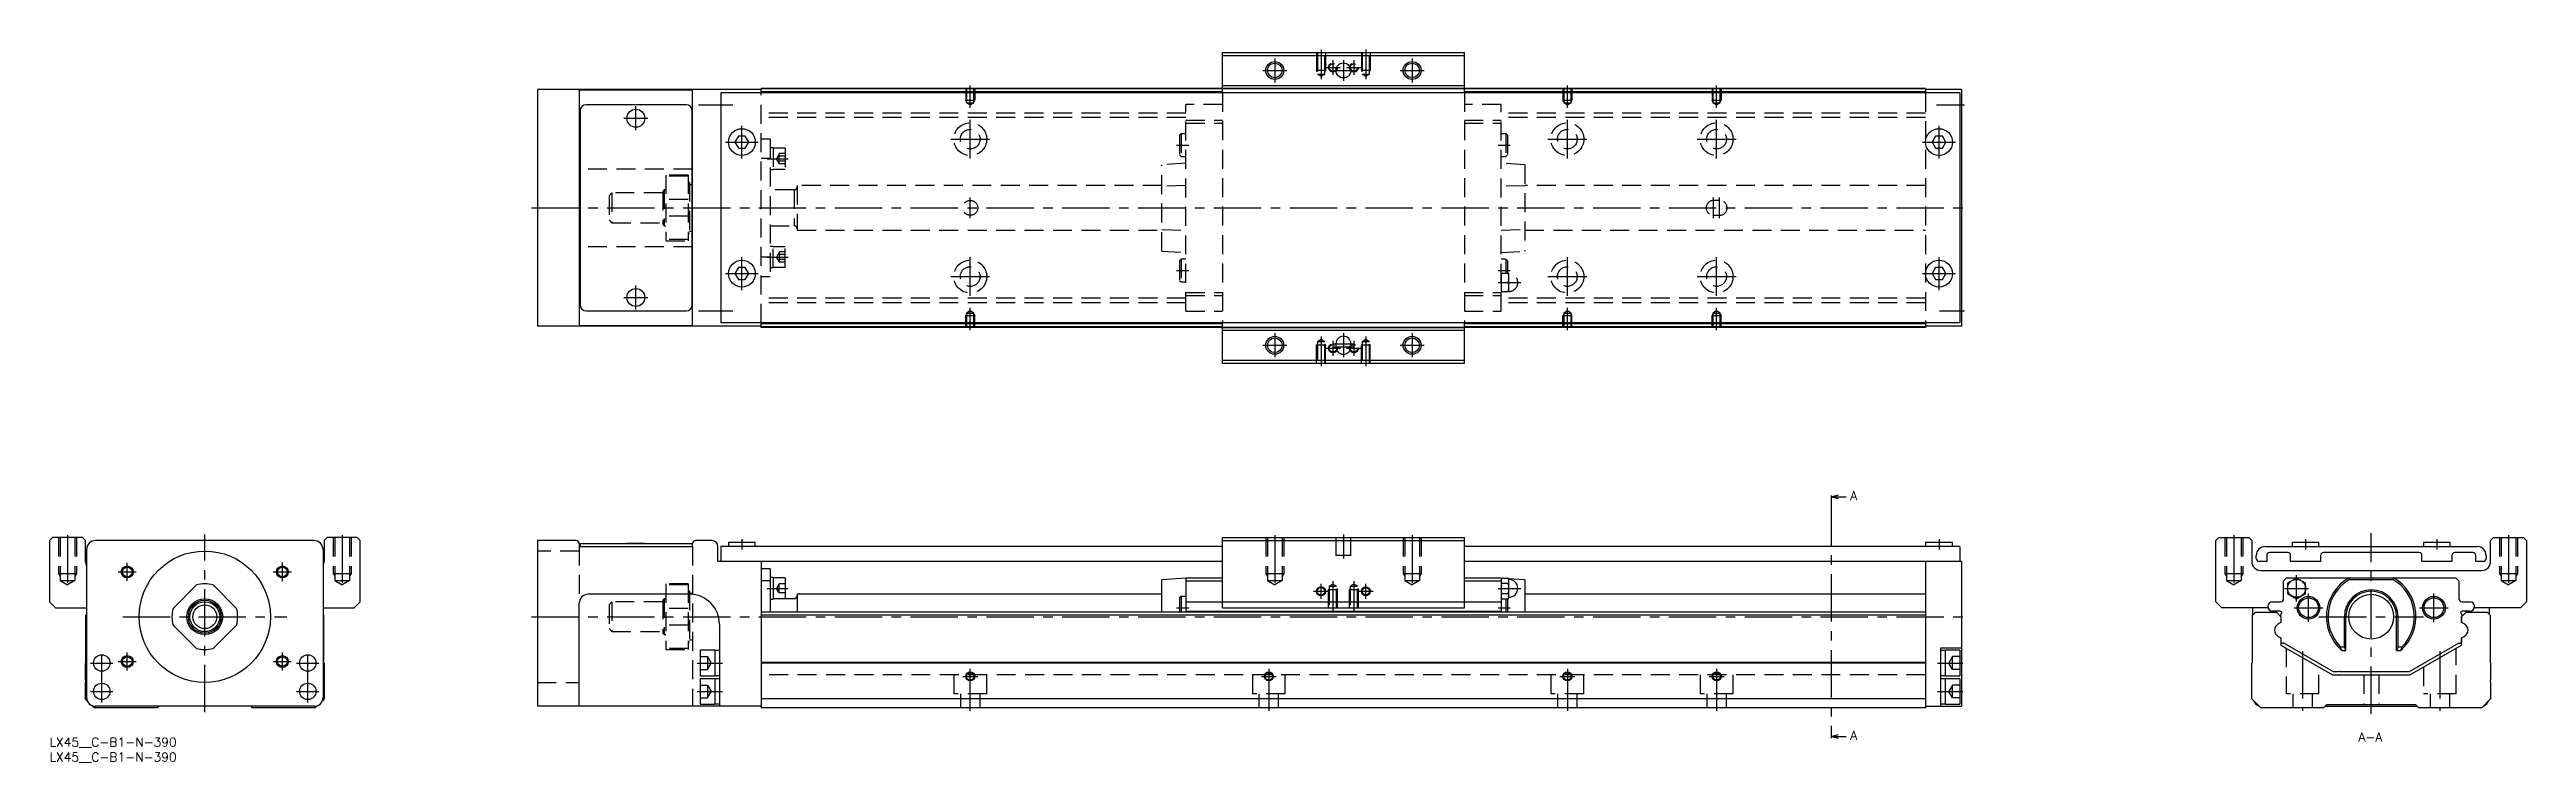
# Model space of a CAD drawing. Extents: x 0 to 830, y -8 to 230.
import ezdxf

# ---------------------------------------------------------------- set-up
doc = ezdxf.new("R2010")
doc.units = 0
doc.header["$LTSCALE"] = 0.5
doc.linetypes.add('CENTER', pattern=[50.8, 31.75, -6.35, 6.35, -6.35])
doc.linetypes.add('DASHED', pattern=[19.05, 12.7, -6.35])
for name, color, linetype in [('MSM_CENTER', 1, 'CENTER'), ('MSM_CONTINUOUS', 7, 'CONTINUOUS'), ('MSM_DASHED', 4, 'DASHED'), ('MSM_NARROW', 5, 'CONTINUOUS'), ('MSM_PART_NUMBER', 7, 'CONTINUOUS')]:
    doc.layers.add(name, color=color, linetype=linetype)
doc.styles.get("Standard").update_dxf_attribs({"font": 'txt.shx', "height": 3, "bigfont": 'bigfont.shx'})

# ---------------------------------------------------------------- blocks, each defined once
blk = doc.blocks.new('*U3')
at = {"layer": 'MSM_PART_NUMBER'}
blk.add_text('LX45__C-B1-N-390', height=3, dxfattribs=at).set_placement((0, -3))
blk = doc.blocks.new('*U4')
at = {"layer": 'MSM_PART_NUMBER'}
blk.add_text('LX45__C-B1-N-390', height=3, dxfattribs=at).set_placement((0, -8))

msp = doc.modelspace()

# ---------------------------------------------------------------- linework, layer by layer
at = {"layer": 'MSM_CENTER'}
for p, q in [((410.4, 227.38), (410.4, 219.38)), ((425.9, 230.38), (425.9, 220.47)), ((427.4, 224.38), (432.4, 224.38)), ((429.9, 226.88), (429.9, 221.88)), ((433.4, 226.88), (433.4, 219.88)), ((434.4, 224.38), (439.4, 224.38)), ((436.9, 226.88), (436.9, 221.88)), ((440.9, 230.38), (440.9, 220.47)), ((456.4, 227.38), (456.4, 219.38)), ((308.4, 210.87), (308.4, 218.38)), ((406.4, 223.38), (414.4, 223.38)), ((429.9, 223.38), (436.9, 223.38)), ((452.4, 223.38), (460.4, 223.38)), ((508.4, 210.87), (508.4, 218.38)), ((558.4, 210.87), (558.4, 218.38)), ((196.4, 203.38), (196.4, 211.38)), ((217.4, 211.88), (228.9, 211.88)), ((632.07, 211.88), (641.4, 211.88)), ((192.4, 207.38), (200.4, 207.38)), ((226.4, 199.38), (237.4, 199.38)), ((231.9, 193.88), (231.9, 204.88)), ((301.9, 200.38), (314.9, 200.38)), ((308.4, 193.88), (308.4, 206.88)), ((501.9, 200.38), (514.9, 200.38)), ((508.4, 193.88), (508.4, 206.88)), ((551.9, 200.38), (564.9, 200.38)), ((558.4, 193.88), (558.4, 206.88)), ((627.4, 199.38), (638.4, 199.38)), ((632.9, 193.88), (632.9, 204.88)), ((240.4, 193.83), (247.4, 193.83)), ((377.5, 198.38), (381.6, 198.38)), ((485.2, 198.38), (489.3, 198.38)), ((161.4, 177.38), (642.4, 177.38)), ((308.4, 173.88), (308.4, 180.88)), ((557.4, 173.88), (557.4, 180.88)), ((559.4, 173.88), (559.4, 180.88)), ((231.9, 149.88), (231.9, 160.88)), ((240.4, 160.92), (247.4, 160.92)), ((308.4, 147.88), (308.4, 160.88)), ((508.4, 147.88), (508.4, 160.88)), ((558.4, 147.88), (558.4, 160.88)), ((632.9, 149.88), (632.9, 160.88)), ((196.4, 143.38), (196.4, 151.38)), ((226.4, 155.38), (237.4, 155.38)), ((301.9, 154.38), (314.9, 154.38)), ((377.5, 156.38), (381.6, 156.38)), ((485.2, 156.38), (489.3, 156.38)), ((485.2, 152.38), (492.8, 152.38)), ((501.9, 154.38), (514.9, 154.38)), ((551.9, 154.38), (564.9, 154.38)), ((627.4, 155.38), (638.4, 155.38)), ((192.4, 147.38), (200.4, 147.38)), ((217.4, 142.88), (228.9, 142.88)), ((308.4, 136.38), (308.4, 143.89)), ((508.4, 136.38), (508.4, 143.89)), ((558.4, 136.38), (558.4, 143.89)), ((633.07, 142.88), (641.4, 142.88)), ((410.4, 135.38), (410.4, 127.38)), ((425.9, 134.29), (425.9, 124.38)), ((429.9, 132.88), (429.9, 127.88)), ((433.4, 135.38), (433.4, 127.38)), ((436.9, 132.88), (436.9, 127.88)), ((440.9, 134.29), (440.9, 124.38)), ((456.4, 135.38), (456.4, 127.38)), ((406.4, 131.38), (414.4, 131.38)), ((427.4, 130.38), (432.4, 130.38)), ((429.9, 131.88), (436.9, 131.88)), ((429.9, 130.88), (436.9, 130.88)), ((434.4, 130.38), (439.4, 130.38)), ((452.4, 131.38), (460.4, 131.38)), ((596.74, 80.12), (596.74, 0.88)), ((6, 67.76), (6, 50.18)), ((52, 8.5), (52, 68)), ((98, 67.76), (98, 50.18)), ((231.9, 66.5), (231.9, 63)), ((410.4, 67.76), (410.4, 50.18)), ((433.4, 68), (433.4, 60)), ((456.4, 67.76), (456.4, 50.18)), ((632.9, 66.5), (632.9, 63)), ((731.66, 67.76), (731.66, 50.18)), ((755.66, 66.5), (755.66, 63)), ((777.66, 8), (777.66, 68.5)), ((799.66, 66.5), (799.66, 63)), ((823.66, 67.76), (823.66, 50.18)), ((26.02, 52.5), (26.02, 58.5)), ((77.98, 52.4), (77.98, 58.6)), ((196.4, 65.11), (196.4, 65)), ((23.02, 55.5), (29.02, 55.5)), ((74.88, 55.5), (81.08, 55.5)), ((240.4, 50), (247.4, 50)), ((425.9, 46.5), (425.9, 51.5)), ((429.9, 52.41), (429.9, 42.5)), ((436.9, 52.41), (436.9, 42.5)), ((440.9, 46.5), (440.9, 51.5)), ((485.2, 50), (492.8, 50)), ((748.66, 50), (756.66, 50)), ((752.66, 45.54), (752.66, 54.46)), ((377.5, 43.5), (381.6, 43.5)), ((423.4, 49), (428.4, 49)), ((438.4, 49), (443.4, 49)), ((485.2, 43.5), (489.3, 43.5)), ((751.86, 43.5), (761.46, 43.5)), ((756.66, 38.7), (756.66, 48.3)), ((793.86, 43.5), (803.46, 43.5)), ((798.66, 38.7), (798.66, 48.3)), ((24.5, 40.5), (79.5, 40.5)), ((161.4, 40.5), (642.4, 40.5)), ((760.16, 40.5), (795.16, 40.5)), ((13.75, 25), (21.25, 25)), ((17.5, 11.75), (17.5, 28.75)), ((23.02, 25.5), (29.02, 25.5)), ((26.02, 22.5), (26.02, 28.5)), ((74.98, 25.5), (80.98, 25.5)), ((77.98, 22.5), (77.98, 28.5)), ((82.75, 25), (90.25, 25)), ((86.5, 11.75), (86.5, 28.75)), ((216.9, 25), (225.4, 25)), ((632.4, 25), (640.9, 25)), ((754.66, 28.97), (754.66, 9)), ((800.66, 28.97), (800.66, 9)), ((305.9, 20.5), (310.9, 20.5)), ((308.4, 9), (308.4, 23)), ((405.9, 20.5), (410.9, 20.5)), ((408.4, 23), (408.4, 9)), ((505.9, 20.5), (510.9, 20.5)), ((508.4, 23), (508.4, 9)), ((555.9, 20.5), (560.9, 20.5)), ((558.4, 23), (558.4, 9)), ((13.75, 15.5), (21.25, 15.5)), ((82.75, 15.5), (90.25, 15.5)), ((216.9, 15.5), (225.4, 15.5)), ((632.4, 15.5), (640.9, 15.5))]:
    msp.add_line(p, q, dxfattribs=at)
at = {"layer": 'MSM_CONTINUOUS'}
for p, q in [((392.9, 215.88), (392.9, 229.38)), ((392.9, 229.38), (473.9, 229.38)), ((392.9, 228.38), (473.9, 228.38)), ((473.9, 215.88), (473.9, 229.38)), ((163.4, 216.98), (163.4, 137.78)), ((238.4, 216.98), (163.4, 216.98)), ((177.4, 216.8), (177.4, 137.95)), ((215.4, 216.8), (177.4, 216.8)), ((215.4, 137.95), (215.4, 216.8)), ((224.9, 215.88), (224.9, 138.88)), ((639.9, 215.88), (224.9, 215.88)), ((238.4, 215.88), (238.4, 217.38)), ((628.4, 217.38), (238.4, 217.38)), ((392.9, 217.18), (238.4, 217.18)), ((392.9, 216.18), (238.4, 216.18)), ((392.9, 218.38), (473.9, 218.38)), ((392.9, 217.38), (473.9, 217.38)), ((628.4, 217.18), (473.9, 217.18)), ((628.4, 216.18), (473.9, 216.18)), ((628.4, 217.38), (628.4, 215.88)), ((640.4, 216.98), (628.4, 216.98)), ((639.9, 215.88), (639.9, 138.88)), ((640.4, 216.98), (640.4, 137.78)), ((177.7, 207.48), (177.4, 207.48)), ((177.7, 209.88), (177.7, 144.88)), ((213.3, 211.88), (179.7, 211.88)), ((215.3, 144.88), (215.3, 209.88)), ((177.7, 202.98), (177.4, 202.98)), ((230.74, 201.38), (229.59, 199.38)), ((229.59, 199.38), (230.74, 197.38)), ((233.05, 201.38), (230.74, 201.38)), ((234.2, 199.38), (233.05, 201.38)), ((233.05, 197.38), (234.2, 199.38)), ((631.74, 201.38), (630.59, 199.38)), ((630.59, 199.38), (631.74, 197.38)), ((634.05, 201.38), (631.74, 201.38)), ((635.2, 199.38), (634.05, 201.38)), ((634.05, 197.38), (635.2, 199.38)), ((230.74, 197.38), (233.05, 197.38)), ((631.74, 197.38), (634.05, 197.38)), ((177.7, 190.38), (177.4, 190.38)), ((215.4, 190.38), (215.3, 190.38)), ((215.4, 185.13), (215.3, 185.13)), ((215.3, 169.63), (215.4, 169.63)), ((177.7, 164.38), (177.4, 164.38)), ((215.4, 164.38), (215.3, 164.38)), ((177.7, 151.78), (177.4, 151.78)), ((215.4, 151.78), (215.3, 151.78)), ((230.74, 157.38), (229.59, 155.38)), ((229.59, 155.38), (230.74, 153.38)), ((233.05, 157.38), (230.74, 157.38)), ((230.74, 153.38), (233.05, 153.38)), ((234.2, 155.38), (233.05, 157.38)), ((233.05, 153.38), (234.2, 155.38)), ((631.74, 157.38), (630.59, 155.38)), ((630.59, 155.38), (631.74, 153.38)), ((634.05, 157.38), (631.74, 157.38)), ((631.74, 153.38), (634.05, 153.38)), ((635.2, 155.38), (634.05, 157.38)), ((634.05, 153.38), (635.2, 155.38)), ((177.4, 147.28), (177.7, 147.28)), ((179.7, 142.88), (213.3, 142.88)), ((238.4, 137.78), (163.4, 137.78)), ((177.4, 137.95), (215.4, 137.95)), ((639.9, 138.88), (224.9, 138.88)), ((238.4, 137.38), (238.4, 138.88)), ((392.9, 138.58), (238.4, 138.58)), ((392.9, 137.58), (238.4, 137.58)), ((628.4, 137.38), (238.4, 137.38)), ((392.9, 125.38), (392.9, 138.88)), ((392.9, 137.38), (473.9, 137.38)), ((392.9, 136.38), (473.9, 136.38)), ((473.9, 125.38), (473.9, 138.88)), ((628.4, 138.58), (473.9, 138.58)), ((628.4, 137.58), (473.9, 137.58)), ((628.4, 138.88), (628.4, 137.38)), ((640.4, 137.78), (628.4, 137.78)), ((392.9, 126.38), (473.9, 126.38)), ((392.9, 125.38), (473.9, 125.38)), ((430.9, 131.88), (430.9, 130.88)), ((435.9, 130.88), (435.9, 131.88)), ((596.74, 80.62), (599.24, 81.29)), ((596.74, 81.12), (596.74, 80.12)), ((596.74, 80.62), (601.74, 80.62)), ((599.24, 79.95), (596.74, 80.62)), ((1, 67), (0, 66)), ((11, 67), (1, 67)), ((12, 66), (11, 67)), ((93, 67), (92, 66)), ((103, 67), (93, 67)), ((104, 66), (103, 67)), ((392.9, 67), (473.9, 67)), ((392.9, 43.5), (392.9, 67)), ((473.9, 43.5), (473.9, 67)), ((725.66, 66), (726.66, 67)), ((726.66, 67), (736.66, 67)), ((736.66, 67), (737.66, 66)), ((817.66, 66), (818.66, 67)), ((818.66, 67), (828.66, 67)), ((828.66, 67), (829.66, 66)), ((0, 66), (0, 45.5)), ((12, 59), (12, 66)), ((12.4, 63), (12.4, 13.5)), ((88.6, 66), (15.4, 66)), ((91.6, 63), (91.6, 13.5)), ((92, 66), (92, 59)), ((104, 45.5), (104, 66)), ((176.4, 66), (163.4, 66)), ((163.4, 66), (163.4, 10.5)), ((177.4, 65), (177.4, 64)), ((177.4, 64), (215.4, 64)), ((177.7, 65), (215.3, 65)), ((177.7, 65), (177.7, 64)), ((193.4, 65.1), (199.4, 65.1)), ((193.4, 65.1), (193.4, 65)), ((199.4, 65), (199.4, 65.1)), ((215.3, 65), (215.3, 64)), ((215.4, 64), (215.4, 65)), ((221.9, 66), (216.4, 66)), ((223.9, 59), (223.9, 64)), ((392.9, 59), (223.9, 59)), ((224.9, 64), (224.9, 59)), ((392.9, 64), (224.9, 64)), ((227.4, 65.5), (227.4, 64)), ((227.4, 65.5), (236.4, 65.5)), ((236.4, 64), (236.4, 65.5)), ((238.4, 59), (238.4, 10)), ((392.9, 66), (473.9, 66)), ((639.9, 64), (473.9, 64)), ((640.4, 59), (473.9, 59)), ((628.4, 65.5), (628.4, 64)), ((628.4, 65.5), (637.4, 65.5)), ((628.4, 59), (628.4, 10)), ((637.4, 64), (637.4, 65.5)), ((639.9, 64), (639.9, 59)), ((640.4, 59), (640.4, 10.5)), ((725.66, 45.5), (725.66, 66)), ((737.66, 66), (737.66, 59)), ((739.16, 60), (739.16, 61)), ((742.66, 59), (740.16, 59)), ((742.16, 64), (813.16, 64)), ((742.66, 61), (742.66, 59)), ((749.66, 62), (743.66, 62)), ((750.66, 59), (750.66, 61)), ((760.66, 59), (750.66, 59)), ((751.16, 65.5), (760.16, 65.5)), ((751.16, 65.5), (751.16, 64)), ((760.16, 64), (760.16, 65.5)), ((760.66, 61), (760.66, 59)), ((793.66, 62), (761.66, 62)), ((794.66, 59), (794.66, 61)), ((804.66, 59), (794.66, 59)), ((795.16, 65.5), (804.16, 65.5)), ((795.16, 65.5), (795.16, 64)), ((804.16, 64), (804.16, 65.5)), ((804.66, 61), (804.66, 59)), ((811.66, 62), (805.66, 62)), ((812.66, 59), (812.66, 61)), ((815.16, 59), (812.66, 59)), ((816.16, 61), (816.16, 60)), ((817.66, 59), (817.66, 66)), ((829.66, 66), (829.66, 45.5)), ((41.36, 43.3), (49.2, 51.14)), ((54.8, 51.14), (62.64, 43.3)), ((241.4, 56.5), (238.4, 56.5)), ((241.4, 52.5), (238.4, 52.5)), ((241.4, 56.5), (241.4, 42)), ((242.4, 53.65), (241.4, 53.65)), ((242.4, 53.65), (242.4, 46.35)), ((246.4, 53.5), (242.4, 53.5)), ((246.4, 53.5), (246.4, 46.5)), ((372.6, 53), (380.6, 53.5)), ((372.6, 42), (372.6, 53)), ((380.6, 53.5), (392.9, 53.5)), ((380.6, 53.5), (380.6, 42)), ((380.6, 52.5), (392.9, 52.5)), ((473.9, 53.5), (486.2, 53.5)), ((473.9, 52.5), (486.2, 52.5)), ((486.2, 53.5), (486.77, 53.46)), ((486.2, 53.5), (486.2, 42)), ((486.32, 53.46), (486.2, 53)), ((486.2, 52.41), (486.2, 52.6)), ((486.32, 53.46), (488.67, 53.46)), ((486.32, 51.73), (488.67, 51.73)), ((488.8, 53), (488.67, 53.46)), ((488.7, 53.34), (494.2, 53)), ((488.8, 47), (488.8, 53)), ((494.2, 53), (494.2, 42)), ((740.66, 56), (814.66, 56)), ((748.31, 52.5), (749.31, 53.5)), ((748.31, 46.5), (748.31, 52.5)), ((749.31, 53.5), (806.01, 53.5)), ((752.66, 53.46), (749.66, 51.73)), ((749.66, 51.73), (749.66, 48.27)), ((755.66, 51.73), (752.66, 53.46)), ((755.66, 48.27), (755.66, 51.73)), ((770.18, 53.5), (770.43, 53)), ((770.43, 53), (784.89, 53)), ((784.89, 53), (785.15, 53.5)), ((806.01, 53.5), (807.01, 52.5)), ((807.01, 52.5), (807.01, 46.5)), ((0, 45.5), (2, 43.5)), ((2, 43.5), (12.4, 43.5)), ((91.6, 43.5), (102, 43.5)), ((102, 43.5), (104, 45.5)), ((177.4, 10.5), (177.4, 45)), ((214.4, 48), (180.4, 48)), ((628.4, 42), (238.4, 42)), ((241.4, 46.35), (242.4, 46.35)), ((249.4, 46.5), (242.4, 46.5)), ((250.4, 48), (250.4, 42)), ((372.6, 48), (250.4, 48)), ((379, 47.3), (378.5, 46.8)), ((378.5, 46.8), (378.5, 42)), ((380.6, 47.3), (379, 47.3)), ((379, 47.3), (379, 42)), ((380.6, 45.5), (486.2, 45.5)), ((380.6, 42.4), (486.2, 42.4)), ((392.9, 43.5), (473.9, 43.5)), ((486.2, 47), (486.32, 46.54)), ((486.32, 48.27), (488.67, 48.27)), ((486.32, 46.54), (488.67, 46.54)), ((487.8, 46.54), (487.8, 42)), ((488.3, 46.54), (488.3, 42)), ((488.67, 46.54), (488.8, 47)), ((628.4, 48), (494.2, 48)), ((727.66, 43.5), (725.66, 45.5)), ((743.13, 43.5), (727.66, 43.5)), ((737.86, 41), (738.86, 42)), ((738.06, 41.2), (738.06, 43.5)), ((738.86, 42), (745.91, 42)), ((744.61, 45.5), (747.31, 45.5)), ((746.91, 42.4), (744.61, 42.4)), ((745.91, 42), (747.41, 40.5)), ((745.91, 42), (747.41, 40.5)), ((749.66, 48.27), (752.66, 46.54)), ((752.66, 46.54), (755.66, 48.27)), ((807.91, 40.5), (809.41, 42)), ((808.01, 45.5), (810.71, 45.5)), ((810.71, 42.4), (808.41, 42.4)), ((809.41, 42), (816.46, 42)), ((827.66, 43.5), (812.2, 43.5)), ((816.46, 42), (817.46, 41)), ((817.26, 41.2), (817.26, 43.5)), ((829.66, 45.5), (827.66, 43.5)), ((12.2, 41), (12.4, 41.2)), ((12.2, 25.2), (12.2, 41)), ((49.2, 29.86), (41.36, 37.7)), ((62.64, 37.7), (54.8, 29.86)), ((91.6, 41.2), (91.8, 41)), ((91.8, 41), (91.8, 25.2)), ((224.4, 38), (224.4, 10.5)), ((628.4, 41), (238.4, 41)), ((737.86, 25.2), (737.86, 41)), ((747.41, 38.61), (746.52, 38.1)), ((746.52, 33.9), (747.41, 33.39)), ((747.36, 40.55), (747.36, 41.2)), ((747.41, 40.5), (747.41, 38.61)), ((747.41, 33.39), (747.41, 31)), ((768.66, 30.44), (768.66, 40.5)), ((769.16, 29.22), (769.16, 40.5)), ((786.16, 29.22), (786.16, 40.5)), ((786.66, 30.44), (786.66, 40.5)), ((807.96, 40.55), (807.91, 40.5)), ((807.91, 40.5), (807.91, 38.61)), ((807.91, 38.61), (807.91, 40.5)), ((808.81, 38.1), (807.91, 38.61)), ((807.91, 33.39), (808.81, 33.9)), ((807.91, 33.39), (807.91, 32.13)), ((807.91, 31), (807.91, 33.39)), ((807.96, 41.2), (807.96, 40.55)), ((817.46, 41), (817.46, 25.2)), ((12, 25), (12.2, 25.2)), ((12, 19.4), (12, 25)), ((91.8, 25.2), (92, 25)), ((92, 25), (92, 13)), ((222.9, 29.25), (217.9, 29.25)), ((217.9, 29.25), (217.9, 20.75)), ((222.9, 29.25), (222.9, 20.75)), ((224.4, 29.15), (222.9, 29.15)), ((628.4, 25.2), (238.4, 25.2)), ((628.4, 25), (238.4, 25)), ((633.4, 30), (633.4, 10.5)), ((640.4, 30), (633.4, 30)), ((634.9, 29.15), (633.4, 29.15)), ((639.9, 29.25), (634.9, 29.25)), ((634.9, 29.25), (634.9, 20.75)), ((639.9, 29.25), (639.9, 20.75)), ((737.66, 25), (737.86, 25.2)), ((737.66, 13), (737.66, 25)), ((747.41, 31), (764.73, 21)), ((748.36, 31.61), (748.16, 31.61)), ((765, 22), (748.36, 31.61)), ((767.3, 30.44), (768.66, 30.44)), ((767.77, 29.22), (769.16, 29.22)), ((769.16, 29.22), (768.66, 30.44)), ((786.66, 30.44), (786.16, 29.22)), ((786.16, 29.22), (787.55, 29.22)), ((786.66, 30.44), (788.02, 30.44)), ((806.96, 31.61), (790.32, 22)), ((790.59, 21), (807.91, 31)), ((807.16, 31.61), (806.96, 31.61)), ((817.46, 25.2), (817.66, 25)), ((817.66, 25), (817.66, 19.4)), ((12, 13), (12, 18.6)), ((217.9, 20.75), (222.9, 20.75)), ((222.9, 19.75), (217.9, 19.75)), ((217.9, 19.75), (217.9, 11.25)), ((222.9, 20.85), (224.4, 20.85)), ((222.9, 19.75), (222.9, 11.25)), ((224.4, 19.65), (222.9, 19.65)), ((633.4, 20.85), (634.9, 20.85)), ((634.9, 19.65), (633.4, 19.65)), ((634.9, 20.75), (639.9, 20.75)), ((639.9, 19.75), (634.9, 19.75)), ((634.9, 19.75), (634.9, 11.25)), ((639.9, 19.75), (639.9, 11.25)), ((764.73, 21), (790.59, 21)), ((766.51, 22), (765, 22)), ((790.32, 22), (767.31, 22)), ((817.66, 18.6), (817.66, 13)), ((12.61, 12.39), (12, 13)), ((15, 10), (14.29, 10.71)), ((36, 10), (15, 10)), ((88.6, 10.5), (15.4, 10.5)), ((36.5, 10.5), (36, 10)), ((68, 10), (67.5, 10.5)), ((89, 10), (68, 10)), ((89.71, 10.71), (89, 10)), ((92, 13), (91.39, 12.39)), ((238.4, 10.5), (163.4, 10.5)), ((217.9, 11.25), (222.9, 11.25)), ((222.9, 11.35), (224.4, 11.35)), ((628.4, 13), (238.4, 13)), ((628.4, 10), (238.4, 10)), ((628.4, 10.5), (640.4, 10.5)), ((633.4, 11.35), (634.9, 11.35)), ((634.9, 11.25), (639.9, 11.25)), ((740.66, 10), (737.66, 13)), ((761.66, 10), (740.66, 10)), ((762.66, 11), (761.66, 10)), ((762.16, 10.5), (793.16, 10.5)), ((792.66, 11), (762.66, 11)), ((793.66, 10), (792.66, 11)), ((814.66, 10), (793.66, 10)), ((817.66, 13), (814.66, 10)), ((596.74, 0.38), (599.24, 1.05)), ((596.74, 0.88), (596.74, -0.12)), ((596.74, 0.38), (601.74, 0.38)), ((599.24, -0.29), (596.74, 0.38))]:
    msp.add_line(p, q, dxfattribs=at)
for centre, radius in [((410.4, 223.38), 2.46), ((433.4, 223.38), 2.5), ((456.4, 223.38), 2.46), ((196.4, 207.38), 3), ((231.9, 199.38), 4.5), ((632.9, 199.38), 4.5), ((231.9, 155.38), 4.5), ((632.9, 155.38), 4.5), ((196.4, 147.38), 3), ((410.4, 131.38), 2.46), ((456.4, 131.38), 2.46), ((52, 40.5), 22), ((26.02, 55.5), 1.62), ((77.98, 55.5), 1.62), ((425.9, 49), 1.23), ((440.9, 49), 1.23), ((752.66, 50), 3), ((52, 40.5), 6), ((52, 40.5), 5.5), ((52, 40.5), 5), ((52, 40.5), 4), ((756.66, 43.5), 3.8), ((756.66, 43.5), 3.3), ((777.66, 40.5), 7.5), ((798.66, 43.5), 3.8), ((798.66, 43.5), 3.3), ((17.5, 25), 2.75), ((26.02, 25.5), 1.62), ((77.98, 25.5), 1.62), ((86.5, 25), 2.75), ((17.5, 15.5), 2.75), ((86.5, 15.5), 2.75), ((308.4, 20.5), 1.23), ((408.4, 20.5), 1.23), ((508.4, 20.5), 1.23), ((558.4, 20.5), 1.23)]:
    msp.add_circle(centre, radius, dxfattribs=at)
for centre, radius, start, end in [((179.7, 209.88), 2, 90, 180), ((213.3, 209.88), 2, 0, 90), ((179.7, 144.88), 2, 180, 270), ((213.3, 144.88), 2, 270, 0), ((433.4, 131.88), 2.5, 0, 180), ((433.4, 130.88), 2.5, 180, 0), ((15, 59), 3, 180, 209.92525), ((15.4, 63), 3, 90, 180), ((88.6, 63), 3, 0, 90), ((89, 59), 3, 330.07238, 0), ((176.4, 65), 1, 0, 90), ((216.4, 65), 1, 90.31382, 180), ((221.87, 63.97), 2.03, 0.84425, 89.15575), ((740.66, 59), 3, 180, 270), ((742.16, 61), 3, 90, 180), ((740.16, 60), 1, 180, 270), ((743.66, 61), 1, 90, 180), ((749.66, 61), 1, 0, 90), ((761.66, 61), 1, 90, 180), ((793.66, 61), 1, 0, 90), ((805.66, 61), 1, 90, 180), ((811.66, 61), 1, 0, 90), ((813.16, 61), 3, 0, 90), ((814.66, 59), 3, 270, 0), ((815.16, 60), 1, 270, 0), ((52, 40.5), 11, 75.27264, 104.72736), ((489.5, 52.57), 3.31, 164.22771, 179.4294), ((489.5, 52.63), 3.31, 180.57378, 195.76911), ((499.08, 49.95), 12.89, 172.03062, 179.75617), ((499.65, 50.1), 13.46, 180.40698, 187.80623), ((485.49, 52.56), 3.31, 0.57378, 15.76911), ((485.49, 52.63), 3.31, 344.22771, 359.4294), ((475.9, 49.94), 12.89, 0.24521, 7.968), ((475.34, 50.1), 13.46, 352.19377, 359.59302), ((488.8, 50), 3, 270, 90), ((777.66, 40.5), 15, 119.92643, 228.76392), ((777.66, 40.5), 14.44, 120.05097, 224.15139), ((777.66, 40.5), 14.44, 315.84861, 59.94903), ((777.66, 40.5), 15, 311.23608, 60.07357), ((52, 40.5), 11, 165.27264, 194.72736), ((52, 40.5), 11, 345.27264, 14.72736), ((180.4, 45), 3, 90, 180), ((214.4, 38), 10, 0, 90), ((249.4, 47.5), 1, 270, 0), ((489.5, 47.37), 3.31, 164.22771, 179.4294), ((489.5, 47.44), 3.31, 180.57378, 195.76911), ((485.49, 47.37), 3.31, 0.57378, 15.76911), ((485.49, 47.43), 3.31, 344.22771, 359.4294), ((744.61, 43.95), 1.55, 90, 270), ((746.91, 41.4), 1, 30.09191, 90), ((747.31, 46.5), 1, 270, 0), ((748.16, 41.2), 0.8, 118.74892, 180), ((777.66, 40.5), 9, 0, 180), ((777.66, 40.5), 8.5, 0, 180), ((808.01, 46.5), 1, 180, 270), ((808.41, 41.4), 1, 90, 149.90809), ((807.16, 41.2), 0.8, 0, 61.25108), ((810.71, 43.95), 1.55, 270, 90), ((747.82, 35.85), 2.6, 120.00003, 176.58933), ((747.82, 36.15), 2.6, 183.41067, 239.99996), ((807.51, 35.85), 2.6, 3.41067, 59.99996), ((807.51, 36.15), 2.6, 300.00004, 356.58933), ((52, 40.5), 11, 255.27264, 284.72736), ((748.16, 32.41), 0.8, 200.36413, 270), ((779.89, 34.62), 13.26, 198.36858, 204.03004), ((775.37, 34.65), 13.33, 335.98509, 341.61629), ((807.16, 32.41), 0.8, 270, 339.62763), ((11.7, 19), 0.5, 306.8699, 53.1301), ((766.91, 21.7), 0.5, 36.8699, 143.1301), ((817.96, 19), 0.5, 126.8699, 233.1301), ((15.4, 13.5), 3, 180, 270), ((88.6, 13.5), 3, 270, 0), ((741.06, 13.5), 3, 201.81368, 248.18632), ((814.26, 13.5), 3, 291.81505, 338.18495)]:
    msp.add_arc(centre, radius, start, end, dxfattribs=at)
at = {"layer": 'MSM_DASHED'}
for p, q in [((424.4, 229.38), (424.4, 223.38)), ((424.67, 229.38), (424.67, 222.18)), ((427.13, 222.18), (427.13, 229.38)), ((427.4, 229.38), (427.4, 223.38)), ((439.4, 229.38), (439.4, 223.38)), ((439.67, 229.38), (439.67, 222.18)), ((442.13, 222.18), (442.13, 229.38)), ((442.4, 229.38), (442.4, 223.38)), ((177.4, 216.8), (177.4, 216.98)), ((238.4, 138.88), (238.4, 215.88)), ((306.9, 217.38), (306.9, 213.38)), ((307.17, 217.38), (307.17, 212.58)), ((309.63, 212.58), (309.63, 217.38)), ((309.9, 217.38), (309.9, 213.38)), ((473.9, 217.38), (392.9, 217.38)), ((392.9, 215.88), (392.9, 138.88)), ((427.4, 223.38), (424.4, 223.38)), ((424.67, 222.91), (424.4, 223.38)), ((424.67, 222.18), (427.13, 222.18)), ((424.67, 222.18), (425.9, 221.47)), ((425.9, 221.47), (427.13, 222.18)), ((427.13, 222.91), (427.4, 223.38)), ((442.4, 223.38), (439.4, 223.38)), ((439.67, 222.91), (439.4, 223.38)), ((439.67, 222.18), (442.13, 222.18)), ((439.67, 222.18), (440.9, 221.47)), ((440.9, 221.47), (442.13, 222.18)), ((442.13, 222.91), (442.4, 223.38)), ((473.9, 215.88), (473.9, 138.88)), ((506.9, 217.38), (506.9, 213.38)), ((507.17, 217.38), (507.17, 212.58)), ((509.63, 212.58), (509.63, 217.38)), ((509.9, 217.38), (509.9, 213.38)), ((556.9, 217.38), (556.9, 213.38)), ((557.17, 217.38), (557.17, 212.58)), ((559.63, 212.58), (559.63, 217.38)), ((559.9, 217.38), (559.9, 213.38)), ((628.4, 215.88), (628.4, 138.88)), ((380.6, 209.13), (238.4, 209.13)), ((380.6, 207.63), (238.4, 207.63)), ((306.9, 213.38), (309.9, 213.38)), ((307.17, 212.91), (306.9, 213.38)), ((307.17, 212.58), (308.4, 211.87)), ((307.17, 212.58), (309.63, 212.58)), ((308.4, 211.87), (309.63, 212.58)), ((309.63, 212.91), (309.9, 213.38)), ((392.9, 211.98), (380.6, 211.98)), ((380.6, 142.78), (380.6, 211.98)), ((486.2, 211.98), (473.9, 211.98)), ((486.2, 142.78), (486.2, 211.98)), ((628.4, 209.13), (486.2, 209.13)), ((628.4, 207.63), (486.2, 207.63)), ((506.9, 213.38), (509.9, 213.38)), ((507.17, 212.91), (506.9, 213.38)), ((507.17, 212.58), (509.63, 212.58)), ((507.17, 212.58), (508.4, 211.87)), ((508.4, 211.87), (509.63, 212.58)), ((509.63, 212.91), (509.9, 213.38)), ((556.9, 213.38), (559.9, 213.38)), ((557.17, 212.91), (556.9, 213.38)), ((557.17, 212.58), (559.63, 212.58)), ((557.17, 212.58), (558.4, 211.87)), ((558.4, 211.87), (559.63, 212.58)), ((559.63, 212.91), (559.9, 213.38)), ((241.4, 200.38), (238.4, 200.38)), ((241.4, 200.38), (241.4, 154.38)), ((379, 202.18), (378.5, 201.68)), ((378.5, 201.68), (378.5, 195.08)), ((380.6, 202.18), (379, 202.18)), ((379, 202.18), (379, 194.58)), ((380.6, 206.73), (392.9, 206.73)), ((380.6, 205.73), (392.9, 205.73)), ((473.9, 206.73), (486.2, 206.73)), ((473.9, 205.73), (486.2, 205.73)), ((487.8, 202.18), (486.2, 202.18)), ((488.3, 201.68), (487.8, 202.18)), ((487.8, 202.18), (487.8, 194.58)), ((488.3, 201.68), (488.3, 195.08)), ((241.4, 193.9), (238.4, 193.9)), ((242.4, 197.48), (241.4, 197.48)), ((242.4, 197.48), (242.4, 190.18)), ((246.4, 197.33), (242.4, 197.33)), ((244.4, 195.33), (243.53, 193.83)), ((244.4, 192.33), (243.53, 193.83)), ((244.4, 192.1), (244.4, 195.56)), ((246.4, 195.56), (244.4, 195.56)), ((246.4, 194.7), (244.4, 194.7)), ((246.4, 192.96), (244.4, 192.96)), ((246.4, 192.1), (244.4, 192.1)), ((246.4, 197.33), (246.4, 190.33)), ((380.6, 192.38), (372.6, 191.82)), ((372.6, 162.93), (372.6, 191.82)), ((378.5, 195.08), (379, 194.58)), ((379, 194.58), (380.6, 194.58)), ((486.2, 194.58), (487.8, 194.58)), ((494.2, 191.82), (486.2, 192.38)), ((487.8, 194.58), (488.3, 195.08)), ((494.2, 191.82), (494.2, 162.93)), ((215.3, 190.38), (177.7, 190.38)), ((205.9, 183.38), (205.4, 182.88)), ((205.4, 182.88), (205.4, 171.88)), ((205.9, 183.38), (205.9, 171.38)), ((206.4, 183.38), (205.9, 183.38)), ((206.4, 188.38), (206.4, 166.38)), ((213.9, 188.38), (206.4, 188.38)), ((213.9, 188.01), (206.4, 188.01)), ((213.9, 188.38), (213.9, 166.38)), ((214.4, 185.88), (213.9, 185.88)), ((214.4, 185.88), (214.4, 168.88)), ((215.3, 185.13), (214.4, 185.13)), ((241.4, 190.18), (242.4, 190.18)), ((249.4, 183.38), (241.4, 183.38)), ((242.4, 190.33), (246.4, 190.33)), ((249.4, 183.38), (249.4, 171.38)), ((250.4, 184.88), (250.4, 169.88)), ((372.6, 184.88), (250.4, 184.88)), ((380.6, 184.86), (372.6, 184.61)), ((494.2, 184.61), (486.2, 184.86)), ((628.4, 184.88), (494.2, 184.88)), ((188.4, 182.38), (187.4, 181.38)), ((187.4, 181.38), (187.4, 173.38)), ((188.4, 182.38), (188.4, 172.38)), ((205.4, 182.38), (188.4, 182.38)), ((213.9, 180.17), (206.4, 180.17)), ((213.9, 174.58), (206.4, 174.58)), ((559.4, 179.88), (557.4, 179.88)), ((557.4, 174.88), (559.4, 174.88)), ((187.4, 173.38), (188.4, 172.38)), ((188.4, 172.38), (205.4, 172.38)), ((205.4, 171.88), (205.9, 171.38)), ((205.9, 171.38), (206.4, 171.38)), ((213.9, 166.74), (206.4, 166.74)), ((206.4, 166.38), (213.9, 166.38)), ((213.9, 168.88), (214.4, 168.88)), ((214.4, 169.63), (215.3, 169.63)), ((241.4, 171.38), (249.4, 171.38)), ((250.4, 169.88), (372.6, 169.88)), ((372.6, 170.14), (380.6, 169.89)), ((486.2, 169.89), (494.2, 170.14)), ((494.2, 169.88), (628.4, 169.88)), ((215.3, 164.38), (177.7, 164.38)), ((241.4, 160.85), (238.4, 160.85)), ((241.4, 164.57), (242.4, 164.57)), ((242.4, 157.27), (242.4, 164.57)), ((242.4, 164.42), (246.4, 164.42)), ((244.4, 162.42), (243.53, 160.92)), ((244.4, 159.42), (243.53, 160.92)), ((244.4, 162.65), (244.4, 159.19)), ((246.4, 162.65), (244.4, 162.65)), ((246.4, 161.79), (244.4, 161.79)), ((246.4, 160.05), (244.4, 160.05)), ((246.4, 159.19), (244.4, 159.19)), ((246.4, 157.42), (246.4, 164.42)), ((372.6, 162.93), (380.6, 162.38)), ((379, 160.18), (378.5, 159.68)), ((378.5, 159.68), (378.5, 153.08)), ((380.6, 160.18), (379, 160.18)), ((379, 160.18), (379, 152.58)), ((486.2, 162.38), (494.2, 162.93)), ((487.8, 160.18), (486.2, 160.18)), ((487.8, 160.18), (487.8, 155.38)), ((488.3, 159.68), (487.8, 160.18)), ((488.3, 159.68), (488.3, 155.38)), ((238.4, 154.38), (241.4, 154.38)), ((242.4, 157.27), (241.4, 157.27)), ((246.4, 157.42), (242.4, 157.42)), ((378.5, 153.08), (379, 152.58)), ((379, 152.58), (380.6, 152.58)), ((488.8, 155.38), (486.2, 155.38)), ((486.2, 149.38), (488.8, 149.38)), ((486.32, 152.38), (488.67, 152.38)), ((488.8, 149.38), (488.8, 155.38)), ((380.6, 147.13), (238.4, 147.13)), ((380.6, 145.63), (238.4, 145.63)), ((307.17, 141.84), (306.9, 141.38)), ((306.9, 137.38), (306.9, 141.38)), ((306.9, 141.38), (309.9, 141.38)), ((308.4, 142.89), (307.17, 142.18)), ((307.17, 142.18), (307.17, 137.38)), ((307.17, 142.18), (309.63, 142.18)), ((309.63, 142.18), (308.4, 142.89)), ((309.63, 137.38), (309.63, 142.18)), ((309.63, 141.84), (309.9, 141.38)), ((309.9, 137.38), (309.9, 141.38)), ((380.6, 149.03), (392.9, 149.03)), ((380.6, 148.03), (392.9, 148.03)), ((380.6, 142.78), (392.9, 142.78)), ((473.9, 149.03), (486.2, 149.03)), ((473.9, 148.03), (486.2, 148.03)), ((473.9, 142.78), (486.2, 142.78)), ((628.4, 147.13), (486.2, 147.13)), ((628.4, 145.63), (486.2, 145.63)), ((507.17, 141.84), (506.9, 141.38)), ((506.9, 141.38), (509.9, 141.38)), ((506.9, 137.38), (506.9, 141.38)), ((508.4, 142.89), (507.17, 142.18)), ((507.17, 142.18), (509.63, 142.18)), ((507.17, 142.18), (507.17, 137.38)), ((509.63, 142.18), (508.4, 142.89)), ((509.63, 137.38), (509.63, 142.18)), ((509.63, 141.84), (509.9, 141.38)), ((509.9, 137.38), (509.9, 141.38)), ((557.17, 141.84), (556.9, 141.38)), ((556.9, 141.38), (559.9, 141.38)), ((556.9, 137.38), (556.9, 141.38)), ((558.4, 142.89), (557.17, 142.18)), ((557.17, 142.18), (559.63, 142.18)), ((557.17, 142.18), (557.17, 137.38)), ((559.63, 142.18), (558.4, 142.89)), ((559.63, 137.38), (559.63, 142.18)), ((559.63, 141.84), (559.9, 141.38)), ((559.9, 137.38), (559.9, 141.38)), ((177.4, 137.95), (177.4, 137.78)), ((473.9, 137.38), (392.9, 137.38)), ((425.9, 133.29), (424.67, 132.58)), ((427.13, 132.58), (425.9, 133.29)), ((440.9, 133.29), (439.67, 132.58)), ((442.13, 132.58), (440.9, 133.29)), ((424.67, 131.84), (424.4, 131.38)), ((424.4, 125.38), (424.4, 131.38)), ((427.4, 131.38), (424.4, 131.38)), ((424.67, 132.58), (424.67, 125.38)), ((427.13, 132.58), (424.67, 132.58)), ((427.13, 125.38), (427.13, 132.58)), ((427.13, 131.84), (427.4, 131.38)), ((427.4, 125.38), (427.4, 131.38)), ((439.67, 131.84), (439.4, 131.38)), ((439.4, 125.38), (439.4, 131.38)), ((442.4, 131.38), (439.4, 131.38)), ((439.67, 132.58), (439.67, 125.38)), ((442.13, 132.58), (439.67, 132.58)), ((442.13, 125.38), (442.13, 132.58)), ((442.13, 131.84), (442.4, 131.38)), ((442.4, 125.38), (442.4, 131.38)), ((3, 67), (3, 55)), ((3.54, 67), (3.54, 52.6)), ((8.46, 67), (8.46, 52.6)), ((9, 67), (9, 55)), ((95, 67), (95, 55)), ((95.54, 67), (95.54, 52.6)), ((100.46, 67), (100.46, 52.6)), ((101, 67), (101, 55)), ((407.4, 67), (407.4, 55)), ((407.94, 67), (407.94, 52.6)), ((412.85, 67), (412.85, 52.6)), ((413.4, 67), (413.4, 55)), ((430.9, 67), (430.9, 61)), ((435.9, 61), (435.9, 67)), ((453.4, 67), (453.4, 55)), ((453.94, 67), (453.94, 52.6)), ((458.85, 67), (458.85, 52.6)), ((459.4, 67), (459.4, 55)), ((728.66, 67), (728.66, 55)), ((729.2, 67), (729.2, 52.6)), ((734.12, 67), (734.12, 52.6)), ((734.66, 67), (734.66, 55)), ((820.66, 67), (820.66, 55)), ((821.2, 67), (821.2, 52.6)), ((826.12, 67), (826.12, 52.6)), ((826.66, 67), (826.66, 55)), ((177.4, 62.5), (163.4, 62.5)), ((177.4, 64), (177.4, 45)), ((215.4, 64), (215.4, 10.5)), ((435.9, 61), (430.9, 61)), ((3, 55), (9, 55)), ((3, 55), (3.54, 54.06)), ((3.54, 52.6), (8.46, 52.6)), ((3.54, 52.6), (6, 51.18)), ((8.46, 52.6), (6, 51.18)), ((9, 55), (8.46, 54.06)), ((95, 55), (101, 55)), ((95, 55), (95.54, 54.06)), ((95.54, 52.6), (100.46, 52.6)), ((95.54, 52.6), (98, 51.18)), ((100.46, 52.6), (98, 51.18)), ((101, 55), (100.46, 54.06)), ((206.4, 51.5), (206.4, 29.5)), ((213.9, 51.5), (206.4, 51.5)), ((213.9, 51.14), (206.4, 51.14)), ((213.9, 51.5), (213.9, 29.5)), ((244.4, 51.5), (243.53, 50)), ((244.4, 48.5), (243.53, 50)), ((244.4, 48.5), (244.4, 51.5)), ((246.4, 51.5), (244.4, 51.5)), ((244.4, 50), (246.4, 50)), ((407.4, 55), (413.4, 55)), ((407.4, 55), (407.94, 54.06)), ((407.94, 52.6), (412.85, 52.6)), ((407.94, 52.6), (410.4, 51.18)), ((412.85, 52.6), (410.4, 51.18)), ((413.4, 55), (412.85, 54.06)), ((428.67, 49.97), (428.4, 49.5)), ((429.9, 51.41), (428.67, 50.7)), ((428.67, 50.7), (428.67, 43.5)), ((428.67, 50.7), (431.13, 50.7)), ((431.13, 50.7), (429.9, 51.41)), ((431.13, 43.5), (431.13, 50.7)), ((431.13, 49.97), (431.4, 49.5)), ((435.67, 49.97), (435.4, 49.5)), ((436.9, 51.41), (435.67, 50.7)), ((435.67, 50.7), (435.67, 43.5)), ((435.67, 50.7), (438.13, 50.7)), ((438.13, 50.7), (436.9, 51.41)), ((438.13, 43.5), (438.13, 50.7)), ((438.13, 49.97), (438.4, 49.5)), ((453.4, 55), (459.4, 55)), ((453.4, 55), (453.94, 54.06)), ((453.94, 52.6), (458.85, 52.6)), ((453.94, 52.6), (456.4, 51.18)), ((458.85, 52.6), (456.4, 51.18)), ((459.4, 55), (458.85, 54.06)), ((728.66, 55), (734.66, 55)), ((728.66, 55), (729.2, 54.06)), ((729.2, 52.6), (734.12, 52.6)), ((729.2, 52.6), (731.66, 51.18)), ((734.12, 52.6), (731.66, 51.18)), ((734.66, 55), (734.12, 54.06)), ((820.66, 55), (826.66, 55)), ((820.66, 55), (821.2, 54.06)), ((821.2, 52.6), (826.12, 52.6)), ((821.2, 52.6), (823.66, 51.18)), ((826.12, 52.6), (823.66, 51.18)), ((826.66, 55), (826.12, 54.06)), ((188.4, 45.5), (187.4, 44.5)), ((187.4, 44.5), (187.4, 36.5)), ((188.4, 45.5), (188.4, 35.5)), ((205.4, 45.5), (188.4, 45.5)), ((205.9, 46.5), (205.4, 46)), ((205.4, 46), (205.4, 35)), ((205.9, 46.5), (205.9, 34.5)), ((206.4, 46.5), (205.9, 46.5)), ((213.9, 43.3), (206.4, 43.3)), ((214.4, 49), (213.9, 49)), ((214.4, 49), (214.4, 32)), ((215.4, 48.25), (214.4, 48.25)), ((246.4, 48.5), (244.4, 48.5)), ((431.4, 49.5), (428.4, 49.5)), ((428.4, 43.5), (428.4, 49.5)), ((431.4, 43.5), (431.4, 49.5)), ((438.4, 49.5), (435.4, 49.5)), ((435.4, 43.5), (435.4, 49.5)), ((438.4, 43.5), (438.4, 49.5)), ((187.4, 36.5), (188.4, 35.5)), ((188.4, 35.5), (205.4, 35.5)), ((205.4, 35), (205.9, 34.5)), ((205.9, 34.5), (206.4, 34.5)), ((213.9, 37.7), (206.4, 37.7)), ((213.9, 29.86), (206.4, 29.86)), ((206.4, 29.5), (213.9, 29.5)), ((213.9, 32), (214.4, 32)), ((214.4, 32.75), (215.4, 32.75)), ((217.9, 27.13), (220.4, 27.13)), ((217.9, 25), (220.4, 25)), ((220.4, 27.13), (220.4, 22.88)), ((220.4, 27.13), (221.62, 25)), ((220.4, 22.88), (221.62, 25)), ((637.4, 27.13), (636.17, 25)), ((637.4, 22.88), (636.17, 25)), ((637.4, 22.88), (637.4, 27.13)), ((639.9, 27.13), (637.4, 27.13)), ((637.4, 25), (639.9, 25)), ((749.16, 29.99), (749.16, 14.7)), ((806.16, 14.7), (806.16, 29.99)), ((163.4, 18.5), (177.4, 18.5)), ((217.9, 22.88), (220.4, 22.88)), ((217.9, 17.63), (220.4, 17.63)), ((220.4, 17.63), (220.4, 13.38)), ((220.4, 17.63), (221.62, 15.5)), ((628.4, 21), (238.4, 21)), ((302.9, 21), (302.9, 14.7)), ((313.9, 14.7), (313.9, 21)), ((402.9, 21), (402.9, 14.7)), ((413.9, 14.7), (413.9, 21)), ((502.9, 21), (502.9, 14.7)), ((513.9, 14.7), (513.9, 21)), ((552.9, 21), (552.9, 14.7)), ((563.9, 14.7), (563.9, 21)), ((637.4, 17.63), (636.17, 15.5)), ((639.9, 22.88), (637.4, 22.88)), ((637.4, 13.38), (637.4, 17.63)), ((639.9, 17.63), (637.4, 17.63)), ((760.16, 14.7), (760.16, 23.64)), ((775.16, 21), (775.16, 11)), ((780.16, 21), (780.16, 11)), ((795.16, 23.64), (795.16, 14.7)), ((217.9, 15.5), (220.4, 15.5)), ((217.9, 13.38), (220.4, 13.38)), ((220.4, 13.38), (221.62, 15.5)), ((313.9, 14.7), (302.9, 14.7)), ((305.1, 14.7), (305.1, 10)), ((311.7, 10), (311.7, 14.7)), ((413.9, 14.7), (402.9, 14.7)), ((405.1, 14.7), (405.1, 10)), ((411.7, 10), (411.7, 14.7)), ((513.9, 14.7), (502.9, 14.7)), ((505.1, 14.7), (505.1, 10)), ((511.7, 10), (511.7, 14.7)), ((563.9, 14.7), (552.9, 14.7)), ((555.1, 14.7), (555.1, 10)), ((561.7, 10), (561.7, 14.7)), ((637.4, 13.38), (636.17, 15.5)), ((637.4, 15.5), (639.9, 15.5)), ((639.9, 13.38), (637.4, 13.38)), ((760.16, 14.7), (749.16, 14.7)), ((751.36, 14.7), (751.36, 10)), ((757.96, 10), (757.96, 14.7)), ((806.16, 14.7), (795.16, 14.7)), ((797.36, 14.7), (797.36, 10)), ((803.96, 10), (803.96, 14.7))]:
    msp.add_line(p, q, dxfattribs=at)
for centre, radius in [((429.9, 224.38), 1.5), ((429.9, 224.38), 1.23), ((436.9, 224.38), 1.5), ((436.9, 224.38), 1.23), ((308.4, 200.38), 5.5), ((308.4, 200.38), 3.3), ((508.4, 200.38), 5.5), ((508.4, 200.38), 3.3), ((558.4, 200.38), 5.5), ((558.4, 200.38), 3.3), ((308.4, 177.38), 2.5), ((308.4, 154.38), 5.5), ((308.4, 154.38), 3.3), ((508.4, 154.38), 5.5), ((508.4, 154.38), 3.3), ((558.4, 154.38), 5.5), ((558.4, 154.38), 3.3), ((429.9, 130.38), 1.5), ((429.9, 130.38), 1.23), ((436.9, 130.38), 1.5), ((436.9, 130.38), 1.23)]:
    msp.add_circle(centre, radius, dxfattribs=at)
for centre, radius, start, end in [((249.4, 184.38), 1, 270, 0), ((557.4, 177.38), 2.5, 90, 270), ((559.4, 177.38), 2.5, 270, 90), ((249.4, 170.38), 1, 0, 90), ((495.89, 153.83), 9.69, 170.8086, 179.713), ((495.89, 153.92), 9.7, 180.28862, 189.18978), ((495.89, 150.83), 9.69, 170.8086, 179.713), ((495.89, 150.92), 9.7, 180.28862, 189.18978), ((479.1, 153.83), 9.7, 0.28862, 9.18978), ((479.1, 153.92), 9.69, 350.8086, 359.713), ((479.1, 150.83), 9.7, 0.28862, 9.18978), ((479.1, 150.92), 9.69, 350.8086, 359.713), ((488.8, 152.38), 3, 270, 90)]:
    msp.add_arc(centre, radius, start, end, dxfattribs=at)
at = {"layer": 'MSM_NARROW'}
for centre, radius in [((410.4, 223.38), 3), ((456.4, 223.38), 3), ((410.4, 131.38), 3), ((456.4, 131.38), 3), ((26.02, 55.5), 2), ((77.98, 55.5), 2), ((425.9, 49), 1.5), ((440.9, 49), 1.5), ((26.02, 25.5), 2), ((77.98, 25.5), 2), ((308.4, 20.5), 1.5), ((408.4, 20.5), 1.5), ((508.4, 20.5), 1.5), ((558.4, 20.5), 1.5)]:
    msp.add_circle(centre, radius, dxfattribs=at)

# ---------------------------------------------------------------- block references
at = {"layer": 'MSM_CONTINUOUS'}
for name in ['*U3', '*U4']:
    msp.add_blockref(name, (0, 0), dxfattribs=at)

# ---------------------------------------------------------------- texts
at = {"layer": 'MSM_PART_NUMBER'}
for s, p in [('A', (603.16, 79.49)), ('A', (603.16, -0.75)), ('A-A', (773.4, -1.28))]:
    msp.add_text(s, height=3, dxfattribs=at).set_placement(p)

doc.saveas('drawing.dxf')
